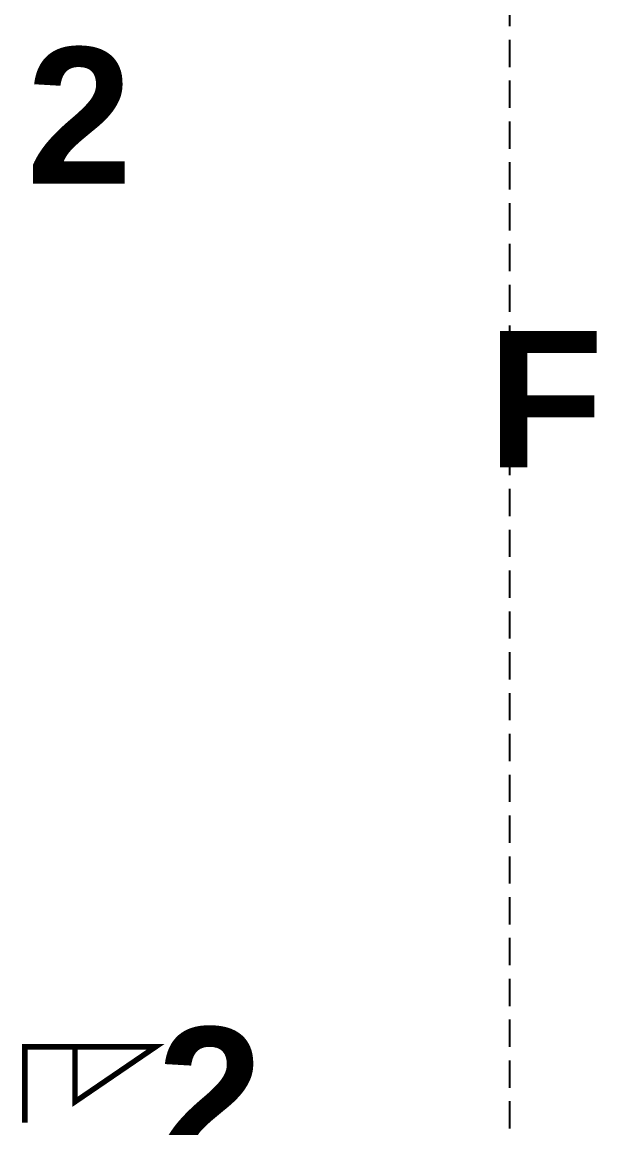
# Model space of a CAD drawing. Header units: metres. Extents: x 529325 to 529713, y 2673454 to 2673797.
# Drawn here: x 529487.39 to 529498, y 2673609.84 to 2673630.15 of the extents above; entities that cross this region are included whole.
import ezdxf
from ezdxf.enums import TextEntityAlignment as Align

# ---------------------------------------------------------------- set-up
doc = ezdxf.new("R2010")
doc.units = ezdxf.units.M
doc.linetypes.add('DASHED', pattern=[0.75, 0.5, -0.25])
doc.layers.add('IDT', color=7, linetype='Continuous')
doc.layers.add('Section Marking BL-25', color=2, linetype='Continuous')
doc.styles.add('BoldTextStyle', font='arialbd.ttf')

# ---------------------------------------------------------------- blocks, each defined once
blk = doc.blocks.new('IDT')
at = {"layer": 'IDT', "color": 243, "linetype": 'DASHED'}
blk.add_lwpolyline([(45.5, 32.586), (45.5, -4.032), (0, -4.032), (0, 32.586)], close=True, dxfattribs=at)

msp = doc.modelspace()

# ---------------------------------------------------------------- linework, layer by layer
at = {"layer": 'Section Marking BL-25', "color": 94, "lineweight": 35, "true_color": 0x00a500, "const_width": 0.1}
msp.add_lwpolyline([(529487.444, 2673609.937), (529487.444, 2673611.327), (529489.844, 2673611.327), (529488.364, 2673610.317), (529488.364, 2673611.327)], dxfattribs=at)

# ---------------------------------------------------------------- block references
at = {"layer": 'IDT', "color": 8, "rotation": 180}
msp.add_blockref('IDT', (529541.847, 2673641.663), dxfattribs=at)

# ---------------------------------------------------------------- texts
at = {"layer": 'Section Marking BL-25', "color": 94, "true_color": 0x00a500, "style": 'BoldTextStyle'}
for s, p in [('2', (529488.444, 2673628.437)), ('F', (529497.001, 2673623.226)), ('2', (529490.844, 2673610.437))]:
    msp.add_text(s, height=2.5, dxfattribs=at).set_placement(p, align=Align.MIDDLE_CENTER)

doc.saveas('drawing.dxf')
